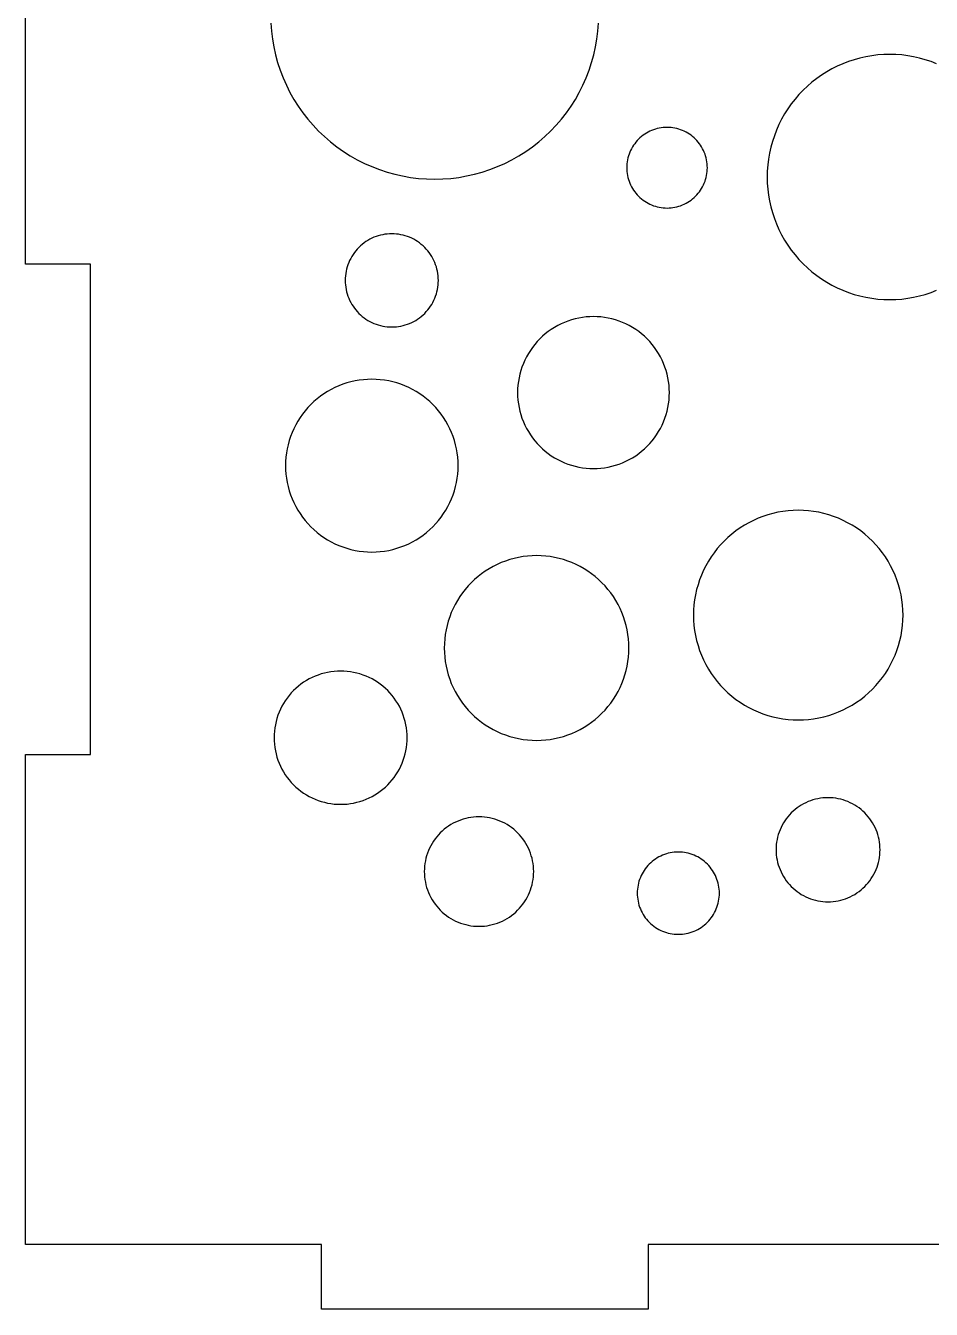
# Model space of a CAD drawing. Header units: millimetres. Extents: x 0 to 375, y -237 to 0.
# Drawn here: x 0 to 44.4, y -126.3 to -63.5 of the extents above; entities that cross this region are included whole.
import ezdxf

# ---------------------------------------------------------------- set-up
doc = ezdxf.new("R2010")
doc.units = ezdxf.units.MM
doc.layers.add('CUT', color=1, linetype='Continuous')

msp = doc.modelspace()

# ---------------------------------------------------------------- linework, layer by layer
at = {"layer": 'CUT'}
for points in [[(90, -51.175), (90, -75.175), (86.825, -75.175), (86.825, -99.175), (90, -99.175), (90, -123.175), (86.825, -123.175), (75.5, -123.175), (75.5, -126.35), (59.5, -126.35), (59.5, -123.175), (30.5, -123.175), (30.5, -126.35), (14.5, -126.35), (14.5, -123.175), (3.175, -123.175), (3.175, -123.175), (0, -123.175), (0, -99.175), (3.175, -99.175), (3.175, -75.175), (0, -75.175), (0, -51.175)], [(12.011, -63.361), (12.04, -63.755), (12.088, -64.146), (12.155, -64.535), (12.242, -64.92), (12.347, -65.3), (12.471, -65.675), (12.613, -66.043), (12.773, -66.404), (12.95, -66.756), (13.145, -67.099), (13.356, -67.433), (13.583, -67.755), (13.826, -68.066), (14.083, -68.365), (14.355, -68.651), (14.641, -68.923), (14.94, -69.181), (15.251, -69.423), (15.574, -69.651), (15.907, -69.862), (16.25, -70.056), (16.603, -70.234), (16.963, -70.393), (17.331, -70.535), (17.706, -70.659), (18.086, -70.765), (18.471, -70.851), (18.86, -70.918), (19.252, -70.967), (19.645, -70.996), (20.04, -71.005), (20.434, -70.996), (20.828, -70.967), (21.219, -70.918), (21.608, -70.851), (21.993, -70.765), (22.373, -70.659), (22.748, -70.535), (23.116, -70.393), (23.477, -70.234), (23.829, -70.056), (24.172, -69.862), (24.506, -69.651), (24.828, -69.423), (25.139, -69.181), (25.438, -68.923), (25.724, -68.651), (25.996, -68.365), (26.254, -68.066), (26.497, -67.755), (26.724, -67.433), (26.935, -67.099), (27.129, -66.756), (27.307, -66.404), (27.467, -66.043), (27.609, -65.675), (27.732, -65.3), (27.838, -64.92), (27.924, -64.535), (27.924, -64.535), (27.992, -64.146), (28.04, -63.755), (28.069, -63.361)], [(44.637, -65.354), (44.362, -65.248), (44.082, -65.156), (43.798, -65.077), (43.511, -65.012), (43.22, -64.962), (42.928, -64.926), (42.634, -64.904), (42.339, -64.897), (42.044, -64.904), (41.75, -64.926), (41.458, -64.962), (41.168, -65.012), (40.88, -65.077), (40.596, -65.156), (40.316, -65.248), (40.041, -65.354), (39.771, -65.474), (39.508, -65.606), (39.252, -65.751), (39.003, -65.909), (38.762, -66.079), (38.529, -66.26), (38.306, -66.453), (38.093, -66.656), (37.889, -66.869), (37.697, -67.093), (37.516, -67.325), (37.346, -67.566), (37.188, -67.815), (37.043, -68.071), (36.91, -68.335), (36.791, -68.604), (36.685, -68.879), (36.592, -69.159), (36.514, -69.443), (36.449, -69.731), (36.399, -70.021), (36.363, -70.314), (36.341, -70.608), (36.334, -70.902), (36.341, -71.197), (36.363, -71.491), (36.399, -71.784), (36.449, -72.074), (36.514, -72.362), (36.592, -72.646), (36.685, -72.926), (36.791, -73.201), (36.91, -73.47), (37.043, -73.733), (37.188, -73.99), (37.346, -74.239), (37.516, -74.48), (37.697, -74.712), (37.889, -74.935), (38.093, -75.149), (38.306, -75.352), (38.529, -75.545), (38.762, -75.726), (39.003, -75.896), (39.252, -76.053), (39.508, -76.199), (39.771, -76.331), (40.041, -76.451), (40.316, -76.557), (40.596, -76.649), (40.88, -76.728), (41.168, -76.792), (41.458, -76.843), (41.75, -76.879), (42.044, -76.901), (42.339, -76.908), (42.634, -76.901), (42.928, -76.879), (43.22, -76.843), (43.511, -76.792), (43.798, -76.728), (44.082, -76.649), (44.362, -76.557), (44.637, -76.451)]]:
    msp.add_lwpolyline(points, dxfattribs=at)
for points in [[(33.344, -70.926), (33.365, -70.832), (33.382, -70.736), (33.394, -70.64), (33.401, -70.543), (33.403, -70.447), (33.401, -70.35), (33.394, -70.253), (33.382, -70.157), (33.365, -70.061), (33.344, -69.967), (33.318, -69.873), (33.288, -69.781), (33.253, -69.691), (33.214, -69.602), (33.17, -69.516), (33.122, -69.431), (33.07, -69.35), (33.015, -69.27), (32.955, -69.194), (32.892, -69.121), (32.825, -69.05), (32.755, -68.983), (32.681, -68.92), (32.605, -68.861), (32.526, -68.805), (32.444, -68.753), (32.359, -68.705), (32.273, -68.662), (32.184, -68.622), (32.094, -68.587), (32.002, -68.557), (31.908, -68.531), (31.814, -68.51), (31.718, -68.493), (31.622, -68.481), (31.525, -68.474), (31.429, -68.472), (31.332, -68.474), (31.235, -68.481), (31.139, -68.493), (31.043, -68.51), (30.949, -68.531), (30.855, -68.557), (30.763, -68.587), (30.673, -68.622), (30.584, -68.662), (30.498, -68.705), (30.413, -68.753), (30.332, -68.805), (30.252, -68.861), (30.176, -68.92), (30.102, -68.983), (30.032, -69.05), (29.965, -69.121), (29.902, -69.194), (29.843, -69.27), (29.787, -69.35), (29.735, -69.431), (29.687, -69.516), (29.644, -69.602), (29.604, -69.691), (29.569, -69.781), (29.539, -69.873), (29.513, -69.967), (29.492, -70.061), (29.475, -70.157), (29.463, -70.253), (29.456, -70.35), (29.454, -70.447), (29.456, -70.543), (29.463, -70.64), (29.475, -70.736), (29.492, -70.832), (29.513, -70.926), (29.539, -71.02), (29.569, -71.112), (29.604, -71.202), (29.644, -71.291), (29.687, -71.377), (29.735, -71.462), (29.787, -71.544), (29.843, -71.623), (29.902, -71.699), (29.965, -71.773), (30.032, -71.843), (30.102, -71.91), (30.176, -71.973), (30.252, -72.033), (30.332, -72.088), (30.413, -72.14), (30.498, -72.188), (30.584, -72.232), (30.673, -72.271), (30.763, -72.306), (30.855, -72.336), (30.949, -72.362), (31.043, -72.383), (31.139, -72.4), (31.235, -72.412), (31.332, -72.419), (31.429, -72.421), (31.525, -72.419), (31.622, -72.412), (31.718, -72.4), (31.814, -72.383), (31.908, -72.362), (32.002, -72.336), (32.094, -72.306), (32.184, -72.271), (32.273, -72.232), (32.359, -72.188), (32.444, -72.14), (32.526, -72.088), (32.605, -72.033), (32.681, -71.973), (32.755, -71.91), (32.825, -71.843), (32.892, -71.773), (32.955, -71.699), (33.015, -71.623), (33.07, -71.544), (33.122, -71.462), (33.17, -71.377), (33.214, -71.291), (33.253, -71.202), (33.288, -71.112), (33.318, -71.02), (33.344, -70.926)], [(20.153, -76.519), (20.177, -76.409), (20.196, -76.299), (20.21, -76.188), (20.218, -76.076), (20.221, -75.964), (20.218, -75.852), (20.21, -75.74), (20.196, -75.629), (20.177, -75.519), (20.153, -75.41), (20.123, -75.302), (20.088, -75.195), (20.047, -75.091), (20.002, -74.988), (19.952, -74.888), (19.896, -74.791), (19.837, -74.696), (19.772, -74.605), (19.703, -74.516), (19.63, -74.432), (19.553, -74.351), (19.472, -74.273), (19.387, -74.2), (19.299, -74.131), (19.207, -74.067), (19.112, -74.007), (19.015, -73.952), (18.915, -73.901), (18.812, -73.856), (18.708, -73.816), (18.602, -73.78), (18.494, -73.751), (18.384, -73.726), (18.274, -73.707), (18.163, -73.693), (18.051, -73.685), (17.939, -73.682), (17.827, -73.685), (17.716, -73.693), (17.604, -73.707), (17.494, -73.726), (17.385, -73.751), (17.277, -73.78), (17.171, -73.816), (17.066, -73.856), (16.964, -73.901), (16.864, -73.952), (16.766, -74.007), (16.672, -74.067), (16.58, -74.131), (16.492, -74.2), (16.407, -74.273), (16.326, -74.351), (16.249, -74.432), (16.175, -74.516), (16.106, -74.605), (16.042, -74.696), (15.982, -74.791), (15.927, -74.888), (15.876, -74.988), (15.831, -75.091), (15.791, -75.195), (15.756, -75.302), (15.726, -75.41), (15.701, -75.519), (15.682, -75.629), (15.668, -75.74), (15.66, -75.852), (15.657, -75.964), (15.66, -76.076), (15.668, -76.188), (15.682, -76.299), (15.701, -76.409), (15.726, -76.519), (15.756, -76.626), (15.791, -76.733), (15.831, -76.837), (15.876, -76.94), (15.927, -77.04), (15.982, -77.137), (16.042, -77.232), (16.106, -77.323), (16.175, -77.412), (16.249, -77.496), (16.326, -77.578), (16.407, -77.655), (16.492, -77.728), (16.58, -77.797), (16.672, -77.861), (16.766, -77.921), (16.864, -77.976), (16.964, -78.027), (17.066, -78.072), (17.171, -78.113), (17.277, -78.148), (17.385, -78.178), (17.494, -78.202), (17.604, -78.221), (17.716, -78.235), (17.827, -78.243), (17.939, -78.246), (18.051, -78.243), (18.163, -78.235), (18.274, -78.221), (18.384, -78.202), (18.494, -78.178), (18.602, -78.148), (18.708, -78.113), (18.812, -78.072), (18.915, -78.027), (19.015, -77.976), (19.112, -77.921), (19.207, -77.861), (19.299, -77.797), (19.387, -77.728), (19.472, -77.655), (19.553, -77.578), (19.63, -77.496), (19.703, -77.412), (19.772, -77.323), (19.837, -77.232), (19.896, -77.137), (19.952, -77.04), (20.002, -76.94), (20.047, -76.837), (20.088, -76.733), (20.123, -76.626), (20.153, -76.519)], [(31.471, -82.185), (31.503, -82.005), (31.525, -81.824), (31.538, -81.642), (31.543, -81.459), (31.538, -81.276), (31.525, -81.094), (31.503, -80.913), (31.471, -80.733), (31.431, -80.555), (31.383, -80.379), (31.326, -80.206), (31.26, -80.035), (31.186, -79.868), (31.104, -79.705), (31.014, -79.547), (30.916, -79.392), (30.811, -79.243), (30.699, -79.099), (30.579, -78.961), (30.453, -78.829), (30.321, -78.703), (30.183, -78.583), (30.039, -78.471), (29.89, -78.366), (29.735, -78.268), (29.577, -78.178), (29.413, -78.096), (29.246, -78.022), (29.076, -77.956), (28.903, -77.899), (28.727, -77.85), (28.549, -77.81), (28.369, -77.779), (28.188, -77.757), (28.005, -77.743), (27.823, -77.739), (27.64, -77.743), (27.458, -77.757), (27.277, -77.779), (27.097, -77.81), (26.919, -77.85), (26.743, -77.899), (26.57, -77.956), (26.399, -78.022), (26.232, -78.096), (26.069, -78.178), (25.91, -78.268), (25.756, -78.366), (25.607, -78.471), (25.463, -78.583), (25.325, -78.703), (25.192, -78.829), (25.066, -78.961), (24.947, -79.099), (24.835, -79.243), (24.73, -79.392), (24.632, -79.547), (24.542, -79.705), (24.46, -79.868), (24.386, -80.035), (24.32, -80.206), (24.263, -80.379), (24.214, -80.555), (24.174, -80.733), (24.143, -80.913), (24.121, -81.094), (24.107, -81.276), (24.103, -81.459), (24.107, -81.642), (24.121, -81.824), (24.143, -82.005), (24.174, -82.185), (24.214, -82.363), (24.263, -82.539), (24.32, -82.712), (24.386, -82.883), (24.46, -83.05), (24.542, -83.213), (24.632, -83.372), (24.73, -83.526), (24.835, -83.675), (24.947, -83.819), (25.066, -83.957), (25.192, -84.09), (25.325, -84.215), (25.463, -84.335), (25.607, -84.447), (25.756, -84.552), (25.91, -84.65), (26.069, -84.74), (26.232, -84.822), (26.399, -84.896), (26.57, -84.962), (26.743, -85.019), (26.919, -85.068), (27.097, -85.108), (27.277, -85.139), (27.458, -85.161), (27.64, -85.175), (27.823, -85.179), (28.005, -85.175), (28.188, -85.161), (28.369, -85.139), (28.549, -85.108), (28.727, -85.068), (28.903, -85.019), (29.076, -84.962), (29.246, -84.896), (29.413, -84.822), (29.577, -84.74), (29.735, -84.65), (29.89, -84.552), (30.039, -84.447), (30.183, -84.335), (30.321, -84.215), (30.453, -84.09), (30.579, -83.957), (30.699, -83.819), (30.811, -83.675), (30.916, -83.526), (31.014, -83.372), (31.104, -83.213), (31.186, -83.05), (31.26, -82.883), (31.326, -82.712), (31.383, -82.539), (31.431, -82.363), (31.471, -82.185)], [(21.067, -86.064), (21.112, -85.862), (21.148, -85.657), (21.173, -85.451), (21.188, -85.244), (21.194, -85.036), (21.188, -84.829), (21.173, -84.622), (21.148, -84.416), (21.112, -84.211), (21.067, -84.009), (21.011, -83.808), (20.946, -83.611), (20.872, -83.418), (20.787, -83.228), (20.694, -83.042), (20.592, -82.862), (20.481, -82.686), (20.361, -82.517), (20.233, -82.353), (20.098, -82.196), (19.955, -82.045), (19.804, -81.902), (19.647, -81.767), (19.483, -81.639), (19.314, -81.519), (19.138, -81.408), (18.958, -81.306), (18.772, -81.213), (18.582, -81.128), (18.389, -81.054), (18.191, -80.989), (17.991, -80.933), (17.789, -80.888), (17.584, -80.852), (17.378, -80.827), (17.171, -80.811), (16.964, -80.806), (16.756, -80.811), (16.549, -80.827), (16.343, -80.852), (16.138, -80.888), (15.936, -80.933), (15.736, -80.989), (15.539, -81.054), (15.345, -81.128), (15.155, -81.213), (14.97, -81.306), (14.789, -81.408), (14.614, -81.519), (14.444, -81.639), (14.28, -81.767), (14.123, -81.902), (13.973, -82.045), (13.829, -82.196), (13.694, -82.353), (13.566, -82.517), (13.447, -82.686), (13.335, -82.862), (13.233, -83.042), (13.14, -83.228), (13.056, -83.418), (12.981, -83.611), (12.916, -83.808), (12.86, -84.009), (12.815, -84.211), (12.779, -84.416), (12.754, -84.622), (12.739, -84.829), (12.734, -85.036), (12.739, -85.244), (12.754, -85.451), (12.779, -85.657), (12.815, -85.862), (12.86, -86.064), (12.916, -86.264), (12.981, -86.461), (13.056, -86.655), (13.14, -86.845), (13.233, -87.03), (13.335, -87.211), (13.447, -87.386), (13.566, -87.556), (13.694, -87.72), (13.829, -87.877), (13.973, -88.027), (14.123, -88.171), (14.28, -88.306), (14.444, -88.434), (14.614, -88.553), (14.789, -88.664), (14.97, -88.767), (15.155, -88.86), (15.345, -88.944), (15.539, -89.019), (15.736, -89.084), (15.936, -89.14), (16.138, -89.185), (16.343, -89.22), (16.549, -89.246), (16.756, -89.261), (16.964, -89.266), (17.171, -89.261), (17.378, -89.246), (17.584, -89.22), (17.789, -89.185), (17.991, -89.14), (18.191, -89.084), (18.389, -89.019), (18.582, -88.944), (18.772, -88.86), (18.958, -88.767), (19.138, -88.664), (19.314, -88.553), (19.483, -88.434), (19.647, -88.306), (19.804, -88.171), (19.955, -88.027), (20.098, -87.877), (20.233, -87.72), (20.361, -87.556), (20.481, -87.386), (20.592, -87.211), (20.694, -87.03), (20.787, -86.845), (20.872, -86.655), (20.946, -86.461), (21.011, -86.264), (21.067, -86.064)], [(42.836, -93.604), (42.892, -93.358), (42.935, -93.11), (42.966, -92.86), (42.984, -92.609), (42.99, -92.357), (42.984, -92.105), (42.966, -91.854), (42.935, -91.603), (42.892, -91.355), (42.836, -91.109), (42.769, -90.867), (42.69, -90.627), (42.6, -90.392), (42.497, -90.162), (42.384, -89.937), (42.26, -89.718), (42.125, -89.505), (41.98, -89.299), (41.825, -89.1), (41.66, -88.909), (41.487, -88.727), (41.304, -88.553), (41.113, -88.389), (40.915, -88.234), (40.709, -88.089), (40.496, -87.954), (40.277, -87.83), (40.052, -87.716), (39.821, -87.614), (39.586, -87.523), (39.347, -87.444), (39.104, -87.377), (38.858, -87.322), (38.61, -87.279), (38.36, -87.248), (38.109, -87.23), (37.857, -87.223), (37.605, -87.23), (37.354, -87.248), (37.104, -87.279), (36.856, -87.322), (36.61, -87.377), (36.367, -87.444), (36.128, -87.523), (35.893, -87.614), (35.662, -87.716), (35.437, -87.83), (35.218, -87.954), (35.005, -88.089), (34.799, -88.234), (34.6, -88.389), (34.41, -88.553), (34.227, -88.727), (34.053, -88.909), (33.889, -89.1), (33.734, -89.299), (33.589, -89.505), (33.454, -89.718), (33.33, -89.937), (33.217, -90.162), (33.114, -90.392), (33.024, -90.627), (32.945, -90.867), (32.878, -91.109), (32.822, -91.355), (32.779, -91.603), (32.748, -91.854), (32.73, -92.105), (32.724, -92.357), (32.73, -92.609), (32.748, -92.86), (32.779, -93.11), (32.822, -93.358), (32.878, -93.604), (32.945, -93.847), (33.024, -94.086), (33.114, -94.321), (33.217, -94.551), (33.33, -94.776), (33.454, -94.996), (33.589, -95.209), (33.734, -95.415), (33.889, -95.613), (34.053, -95.804), (34.227, -95.986), (34.41, -96.16), (34.6, -96.325), (34.799, -96.48), (35.005, -96.625), (35.218, -96.76), (35.437, -96.884), (35.662, -96.997), (35.893, -97.099), (36.128, -97.19), (36.367, -97.269), (36.61, -97.336), (36.856, -97.391), (37.104, -97.434), (37.354, -97.465), (37.605, -97.484), (37.857, -97.49), (38.109, -97.484), (38.36, -97.465), (38.61, -97.434), (38.858, -97.391), (39.104, -97.336), (39.347, -97.269), (39.586, -97.19), (39.821, -97.099), (40.052, -96.997), (40.277, -96.884), (40.496, -96.76), (40.709, -96.625), (40.915, -96.48), (41.113, -96.325), (41.304, -96.16), (41.487, -95.986), (41.66, -95.804), (41.825, -95.613), (41.98, -95.415), (42.125, -95.209), (42.26, -94.996), (42.384, -94.776), (42.497, -94.551), (42.6, -94.321), (42.69, -94.086), (42.769, -93.847), (42.836, -93.604)], [(29.425, -95.065), (29.474, -94.848), (29.512, -94.63), (29.539, -94.409), (29.555, -94.188), (29.561, -93.966), (29.555, -93.744), (29.539, -93.522), (29.512, -93.302), (29.474, -93.083), (29.425, -92.867), (29.366, -92.653), (29.296, -92.442), (29.216, -92.235), (29.126, -92.032), (29.026, -91.833), (28.917, -91.64), (28.798, -91.452), (28.67, -91.271), (28.534, -91.096), (28.389, -90.928), (28.236, -90.767), (28.075, -90.614), (27.907, -90.469), (27.731, -90.332), (27.55, -90.204), (27.362, -90.085), (27.169, -89.976), (26.971, -89.876), (26.768, -89.786), (26.561, -89.706), (26.35, -89.637), (26.136, -89.577), (25.919, -89.529), (25.7, -89.491), (25.48, -89.464), (25.258, -89.447), (25.037, -89.442), (24.815, -89.447), (24.593, -89.464), (24.373, -89.491), (24.154, -89.529), (23.937, -89.577), (23.723, -89.637), (23.512, -89.706), (23.305, -89.786), (23.102, -89.876), (22.904, -89.976), (22.711, -90.085), (22.523, -90.204), (22.342, -90.332), (22.166, -90.469), (21.998, -90.614), (21.837, -90.767), (21.684, -90.928), (21.539, -91.096), (21.403, -91.271), (21.275, -91.452), (21.156, -91.64), (21.047, -91.833), (20.947, -92.032), (20.857, -92.235), (20.777, -92.442), (20.707, -92.653), (20.648, -92.867), (20.599, -93.083), (20.561, -93.302), (20.534, -93.522), (20.518, -93.744), (20.512, -93.966), (20.518, -94.188), (20.534, -94.409), (20.561, -94.63), (20.599, -94.848), (20.648, -95.065), (20.707, -95.279), (20.777, -95.49), (20.857, -95.697), (20.947, -95.9), (21.047, -96.098), (21.156, -96.292), (21.275, -96.479), (21.403, -96.661), (21.539, -96.836), (21.684, -97.004), (21.837, -97.165), (21.998, -97.318), (22.166, -97.463), (22.342, -97.6), (22.523, -97.727), (22.711, -97.846), (22.904, -97.956), (23.102, -98.056), (23.305, -98.146), (23.512, -98.225), (23.723, -98.295), (23.937, -98.354), (24.154, -98.403), (24.373, -98.441), (24.593, -98.468), (24.815, -98.484), (25.037, -98.49), (25.258, -98.484), (25.48, -98.468), (25.7, -98.441), (25.919, -98.403), (26.136, -98.354), (26.35, -98.295), (26.561, -98.225), (26.768, -98.146), (26.971, -98.056), (27.169, -97.956), (27.362, -97.846), (27.55, -97.727), (27.731, -97.6), (27.907, -97.463), (28.075, -97.318), (28.236, -97.165), (28.389, -97.004), (28.534, -96.836), (28.67, -96.661), (28.798, -96.479), (28.917, -96.292), (29.026, -96.098), (29.126, -95.9), (29.216, -95.697), (29.296, -95.49), (29.366, -95.279), (29.425, -95.065)], [(18.632, -98.995), (18.659, -98.838), (18.679, -98.679), (18.691, -98.519), (18.695, -98.359), (18.691, -98.199), (18.679, -98.039), (18.659, -97.88), (18.632, -97.723), (18.597, -97.566), (18.554, -97.412), (18.504, -97.26), (18.446, -97.111), (18.382, -96.964), (18.31, -96.821), (18.231, -96.682), (18.145, -96.547), (18.053, -96.416), (17.954, -96.29), (17.85, -96.169), (17.739, -96.053), (17.624, -95.942), (17.502, -95.838), (17.376, -95.739), (17.245, -95.647), (17.11, -95.561), (16.971, -95.482), (16.828, -95.411), (16.681, -95.346), (16.532, -95.288), (16.38, -95.238), (16.226, -95.195), (16.069, -95.16), (15.912, -95.133), (15.753, -95.113), (15.593, -95.101), (15.433, -95.097), (15.273, -95.101), (15.113, -95.113), (14.955, -95.133), (14.797, -95.16), (14.641, -95.195), (14.486, -95.238), (14.334, -95.288), (14.185, -95.346), (14.039, -95.411), (13.896, -95.482), (13.756, -95.561), (13.621, -95.647), (13.49, -95.739), (13.364, -95.838), (13.243, -95.942), (13.127, -96.053), (13.016, -96.169), (12.912, -96.29), (12.813, -96.416), (12.721, -96.547), (12.636, -96.682), (12.557, -96.821), (12.485, -96.964), (12.42, -97.111), (12.362, -97.26), (12.312, -97.412), (12.269, -97.566), (12.234, -97.723), (12.207, -97.88), (12.187, -98.039), (12.176, -98.199), (12.172, -98.359), (12.176, -98.519), (12.187, -98.679), (12.207, -98.838), (12.234, -98.995), (12.269, -99.151), (12.312, -99.306), (12.362, -99.458), (12.42, -99.607), (12.485, -99.753), (12.557, -99.896), (12.636, -100.036), (12.721, -100.171), (12.813, -100.302), (12.912, -100.428), (13.016, -100.549), (13.127, -100.665), (13.243, -100.776), (13.364, -100.88), (13.49, -100.979), (13.621, -101.071), (13.756, -101.157), (13.896, -101.235), (14.039, -101.307), (14.185, -101.372), (14.334, -101.43), (14.486, -101.48), (14.641, -101.523), (14.797, -101.558), (14.955, -101.585), (15.113, -101.605), (15.273, -101.617), (15.433, -101.621), (15.593, -101.617), (15.753, -101.605), (15.912, -101.585), (16.069, -101.558), (16.226, -101.523), (16.38, -101.48), (16.532, -101.43), (16.681, -101.372), (16.828, -101.307), (16.971, -101.235), (17.11, -101.157), (17.245, -101.071), (17.376, -100.979), (17.502, -100.88), (17.624, -100.776), (17.739, -100.665), (17.85, -100.549), (17.954, -100.428), (18.053, -100.302), (18.145, -100.171), (18.231, -100.036), (18.31, -99.896), (18.382, -99.753), (18.446, -99.607), (18.504, -99.458), (18.554, -99.306), (18.597, -99.151), (18.632, -98.995)], [(41.815, -104.341), (41.836, -104.218), (41.852, -104.094), (41.861, -103.969), (41.864, -103.844), (41.861, -103.719), (41.852, -103.594), (41.836, -103.47), (41.815, -103.347), (41.788, -103.225), (41.754, -103.105), (41.715, -102.986), (41.67, -102.869), (41.619, -102.755), (41.563, -102.643), (41.502, -102.534), (41.435, -102.429), (41.363, -102.326), (41.286, -102.228), (41.204, -102.133), (41.118, -102.043), (41.027, -101.956), (40.933, -101.875), (40.834, -101.798), (40.732, -101.726), (40.626, -101.659), (40.517, -101.597), (40.406, -101.541), (40.291, -101.49), (40.175, -101.445), (40.056, -101.406), (39.935, -101.373), (39.813, -101.345), (39.69, -101.324), (39.566, -101.309), (39.441, -101.299), (39.316, -101.296), (39.191, -101.299), (39.067, -101.309), (38.942, -101.324), (38.819, -101.345), (38.697, -101.373), (38.577, -101.406), (38.458, -101.445), (38.341, -101.49), (38.227, -101.541), (38.115, -101.597), (38.006, -101.659), (37.901, -101.726), (37.799, -101.798), (37.7, -101.875), (37.605, -101.956), (37.515, -102.043), (37.429, -102.133), (37.347, -102.228), (37.27, -102.326), (37.198, -102.429), (37.131, -102.534), (37.069, -102.643), (37.013, -102.755), (36.962, -102.869), (36.917, -102.986), (36.878, -103.105), (36.845, -103.225), (36.818, -103.347), (36.796, -103.47), (36.781, -103.594), (36.772, -103.719), (36.769, -103.844), (36.772, -103.969), (36.781, -104.094), (36.796, -104.218), (36.818, -104.341), (36.845, -104.463), (36.878, -104.584), (36.917, -104.702), (36.962, -104.819), (37.013, -104.933), (37.069, -105.045), (37.131, -105.154), (37.198, -105.26), (37.27, -105.362), (37.347, -105.46), (37.429, -105.555), (37.515, -105.646), (37.605, -105.732), (37.7, -105.814), (37.799, -105.89), (37.901, -105.962), (38.006, -106.029), (38.115, -106.091), (38.227, -106.147), (38.341, -106.198), (38.458, -106.243), (38.577, -106.282), (38.697, -106.315), (38.819, -106.343), (38.942, -106.364), (39.067, -106.38), (39.191, -106.389), (39.316, -106.392), (39.441, -106.389), (39.566, -106.38), (39.69, -106.364), (39.813, -106.343), (39.935, -106.315), (40.056, -106.282), (40.175, -106.243), (40.291, -106.198), (40.406, -106.147), (40.517, -106.091), (40.626, -106.029), (40.732, -105.962), (40.834, -105.89), (40.933, -105.814), (41.027, -105.732), (41.118, -105.646), (41.204, -105.555), (41.286, -105.46), (41.363, -105.362), (41.435, -105.26), (41.502, -105.154), (41.563, -105.045), (41.619, -104.933), (41.67, -104.819), (41.715, -104.702), (41.754, -104.584), (41.788, -104.463), (41.815, -104.341)], [(24.841, -105.436), (24.863, -105.307), (24.879, -105.176), (24.889, -105.045), (24.892, -104.914), (24.889, -104.782), (24.879, -104.651), (24.863, -104.521), (24.841, -104.391), (24.812, -104.263), (24.777, -104.136), (24.735, -104.011), (24.688, -103.888), (24.635, -103.768), (24.576, -103.651), (24.511, -103.536), (24.44, -103.425), (24.365, -103.317), (24.284, -103.214), (24.198, -103.114), (24.107, -103.019), (24.012, -102.928), (23.912, -102.842), (23.809, -102.761), (23.701, -102.686), (23.59, -102.615), (23.476, -102.55), (23.358, -102.491), (23.238, -102.438), (23.115, -102.391), (22.99, -102.349), (22.863, -102.314), (22.735, -102.285), (22.606, -102.263), (22.475, -102.247), (22.344, -102.237), (22.212, -102.234), (22.081, -102.237), (21.95, -102.247), (21.819, -102.263), (21.69, -102.285), (21.561, -102.314), (21.434, -102.349), (21.31, -102.391), (21.187, -102.438), (21.067, -102.491), (20.949, -102.55), (20.835, -102.615), (20.724, -102.686), (20.616, -102.761), (20.512, -102.842), (20.413, -102.928), (20.318, -103.019), (20.227, -103.114), (20.141, -103.214), (20.06, -103.317), (19.984, -103.425), (19.914, -103.536), (19.849, -103.651), (19.79, -103.768), (19.737, -103.888), (19.689, -104.011), (19.648, -104.136), (19.613, -104.263), (19.584, -104.391), (19.562, -104.521), (19.546, -104.651), (19.536, -104.782), (19.533, -104.914), (19.536, -105.045), (19.546, -105.176), (19.562, -105.307), (19.584, -105.436), (19.613, -105.565), (19.648, -105.692), (19.689, -105.816), (19.737, -105.939), (19.79, -106.059), (19.849, -106.177), (19.914, -106.291), (19.984, -106.402), (20.06, -106.51), (20.141, -106.614), (20.227, -106.713), (20.318, -106.809), (20.413, -106.899), (20.512, -106.985), (20.616, -107.066), (20.724, -107.142), (20.835, -107.212), (20.949, -107.277), (21.067, -107.336), (21.187, -107.389), (21.31, -107.437), (21.434, -107.478), (21.561, -107.513), (21.69, -107.542), (21.819, -107.564), (21.95, -107.581), (22.081, -107.59), (22.212, -107.593), (22.344, -107.59), (22.475, -107.581), (22.606, -107.564), (22.735, -107.542), (22.863, -107.513), (22.99, -107.478), (23.115, -107.437), (23.238, -107.389), (23.358, -107.336), (23.476, -107.277), (23.59, -107.212), (23.701, -107.142), (23.809, -107.066), (23.912, -106.985), (24.012, -106.899), (24.107, -106.809), (24.198, -106.713), (24.284, -106.614), (24.365, -106.51), (24.44, -106.402), (24.511, -106.291), (24.576, -106.177), (24.635, -106.059), (24.688, -105.939), (24.735, -105.816), (24.777, -105.692), (24.812, -105.565), (24.841, -105.436)], [(33.954, -106.366), (33.971, -106.269), (33.983, -106.171), (33.99, -106.072), (33.993, -105.973), (33.99, -105.874), (33.983, -105.776), (33.971, -105.678), (33.954, -105.58), (33.932, -105.484), (33.906, -105.389), (33.875, -105.295), (33.839, -105.203), (33.799, -105.112), (33.755, -105.024), (33.706, -104.938), (33.653, -104.855), (33.596, -104.774), (33.536, -104.696), (33.471, -104.621), (33.403, -104.55), (33.331, -104.481), (33.256, -104.417), (33.179, -104.356), (33.098, -104.299), (33.014, -104.246), (32.928, -104.198), (32.84, -104.153), (32.75, -104.113), (32.658, -104.078), (32.564, -104.047), (32.468, -104.02), (32.372, -103.999), (32.275, -103.982), (32.177, -103.97), (32.078, -103.962), (31.979, -103.96), (31.88, -103.962), (31.782, -103.97), (31.684, -103.982), (31.587, -103.999), (31.49, -104.02), (31.395, -104.047), (31.301, -104.078), (31.209, -104.113), (31.119, -104.153), (31.03, -104.198), (30.944, -104.246), (30.861, -104.299), (30.78, -104.356), (30.702, -104.417), (30.627, -104.481), (30.556, -104.55), (30.488, -104.621), (30.423, -104.696), (30.362, -104.774), (30.305, -104.855), (30.252, -104.938), (30.204, -105.024), (30.159, -105.112), (30.119, -105.203), (30.084, -105.295), (30.053, -105.389), (30.026, -105.484), (30.005, -105.58), (29.988, -105.678), (29.976, -105.776), (29.968, -105.874), (29.966, -105.973), (29.968, -106.072), (29.976, -106.171), (29.988, -106.269), (30.005, -106.366), (30.026, -106.462), (30.053, -106.558), (30.084, -106.651), (30.119, -106.744), (30.159, -106.834), (30.204, -106.922), (30.252, -107.008), (30.305, -107.092), (30.362, -107.172), (30.423, -107.25), (30.488, -107.325), (30.556, -107.397), (30.627, -107.465), (30.702, -107.529), (30.78, -107.59), (30.861, -107.647), (30.944, -107.7), (31.03, -107.749), (31.119, -107.793), (31.209, -107.833), (31.301, -107.869), (31.395, -107.9), (31.49, -107.926), (31.587, -107.948), (31.684, -107.965), (31.782, -107.977), (31.88, -107.984), (31.979, -107.986), (32.078, -107.984), (32.177, -107.977), (32.275, -107.965), (32.372, -107.948), (32.468, -107.926), (32.564, -107.9), (32.658, -107.869), (32.75, -107.833), (32.84, -107.793), (32.928, -107.749), (33.014, -107.7), (33.098, -107.647), (33.179, -107.59), (33.256, -107.529), (33.331, -107.465), (33.403, -107.397), (33.471, -107.325), (33.536, -107.25), (33.596, -107.172), (33.653, -107.092), (33.706, -107.008), (33.755, -106.922), (33.799, -106.834), (33.839, -106.744), (33.875, -106.651), (33.906, -106.558), (33.932, -106.462), (33.954, -106.366)]]:
    msp.add_lwpolyline(points, close=True, dxfattribs=at)

doc.saveas('drawing.dxf')
